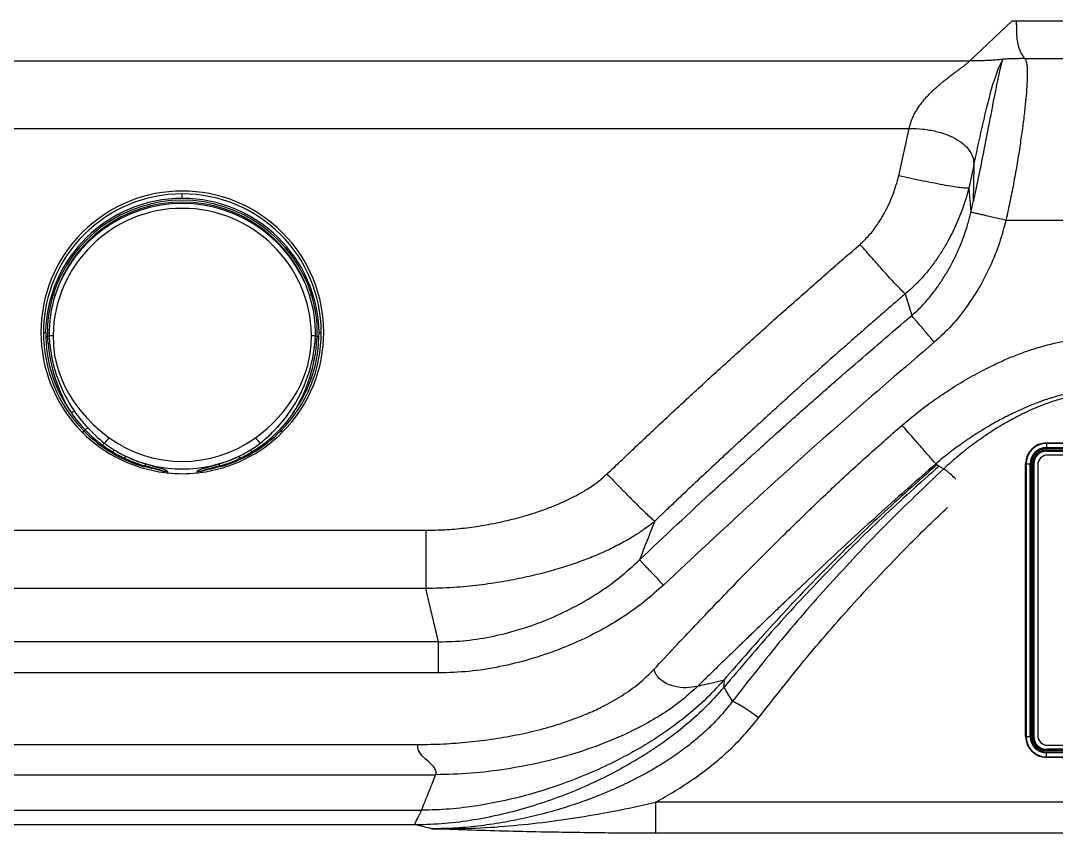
# Model space of a CAD drawing. Extents: x 943 to 1030, y 781 to 934.
# Drawn here: x 986.79 to 1001.1, y 803.23 to 814.48 of the extents above; entities that cross this region are included whole.
import ezdxf

# ---------------------------------------------------------------- set-up
doc = ezdxf.new("R2010")
doc.units = 0
doc.header["$MEASUREMENT"] = 0
doc.layers.add('1', color=4, linetype='Continuous')
doc.layers.add('DIM', color=3, linetype='Continuous')

# ---------------------------------------------------------------- blocks, each defined once
blk = doc.blocks.new('SALT')
at = {"layer": '1', "linetype": 'Continuous', "lineweight": 25}
for p, q in [((-1.841, -0.053), (-1.835, -0.155)), ((1.838, -0.094), (1.84, -0.053)), ((1.863, -0.055), (1.86, -0.095)), ((-1.363, -1.365), (-1.383, -1.385)), ((1.382, -1.385), (1.362, -1.365))]:
    blk.add_line(p, q, dxfattribs=at)
at = {"layer": '1', "linetype": 'Continuous', "lineweight": 25, "flags": 128}
for points in [[(-0.001, 1.85), (-0.001, 1.873), (-0.001, 1.884), (-0.001, 1.894), (-0.001, 1.902), (-0.001, 1.909), (-0.001, 1.914)], [(-1.856, -0.155), (-1.857, -0.151), (-1.864, -0.055)], [(-1.787, -0.042), (-1.783, -0.181), (-1.766, -0.32), (-1.735, -0.457), (-1.705, -0.556), (-1.668, -0.654), (-1.624, -0.75), (-1.574, -0.844), (-1.501, -0.961), (-1.418, -1.073), (-1.326, -1.181), (-1.229, -1.28), (-1.124, -1.373), (-1.013, -1.459)], [(1.011, -1.459), (1.095, -1.395), (1.176, -1.327), (1.252, -1.256), (1.325, -1.181), (1.395, -1.101), (1.46, -1.018), (1.519, -0.932), (1.573, -0.844), (1.623, -0.75), (1.666, -0.654), (1.703, -0.556), (1.734, -0.457), (1.764, -0.32), (1.781, -0.181), (1.786, -0.042)], [(-1.835, -0.155), (-1.834, -0.165), (-1.833, -0.176)], [(-1.492, -1.092), (-1.512, -1.103), (-1.535, -1.117)], [(1.533, -1.117), (1.443, -1.237), (1.343, -1.35)], [(0.938, -1.63), (1.009, -1.584), (1.077, -1.534)], [(-0.51, -1.822), (-0.464, -1.836), (-0.419, -1.848), (-0.367, -1.863), (-0.321, -1.876), (-0.281, -1.887), (-0.249, -1.898), (-0.226, -1.907), (-0.213, -1.915), (-0.209, -1.921)], [(0.207, -1.921), (0.211, -1.915), (0.225, -1.907), (0.247, -1.898), (0.279, -1.887), (0.319, -1.876), (0.366, -1.863), (0.417, -1.848), (0.463, -1.836), (0.509, -1.822)], [(-0.244, -1.942), (-0.25, -1.936), (-0.261, -1.929)], [(-0.244, -1.926), (-0.238, -1.924), (-0.231, -1.922)], [(-0.231, -1.922), (-0.228, -1.921), (-0.209, -1.921)], [(-0.209, -1.921), (-0.208, -1.934), (-0.207, -1.946)], [(0.205, -1.946), (0.206, -1.934), (0.207, -1.921)], [(0.207, -1.921), (0.226, -1.921), (0.229, -1.922)], [(0.229, -1.922), (0.237, -1.924), (0.243, -1.926)], [(0.259, -1.929), (0.249, -1.936), (0.242, -1.942)]]:
    blk.add_lwpolyline(points, dxfattribs=at)
at = {"layer": '1', "linetype": 'Continuous', "lineweight": 25}
for centre, radius, start, end in [((-0.001, -0.002), 1.955, 315, 225), ((0, -0.007), 1.921, 90.0176, 179.8637), ((-0.001, -0.007), 1.921, 0.1357, 89.9829), ((-0.002, -0.038), 1.889, 89.9603, 178.9052), ((-0.001, -0.047), 1.874, 17.6716, 162.329), ((-0.001, -0.046), 1.846, 17.6775, 162.3231), ((-0.001, -0.073), 1.854, 18.4876, 161.5131), ((0.001, -0.038), 1.889, 1.0944, 90.0399), ((-0.001, -0.073), 1.787, 0.9965, 179.004), ((-0.208, 0.015), 1.657, 162.2047, 182.4179), ((-0.145, -0.009), 1.697, 162.0326, 181.4844), ((-1.718, 0.722), 0.212, 251.1992, 258.7636), ((1.717, 0.722), 0.212, 281.2379, 288.8013), ((0.15, -0.008), 1.69, 358.4787, 18.0055), ((0.204, 0.015), 1.66, 357.6006, 17.7789), ((0.005, -0.009), 1.926, 179.8011, 224.7437), ((-1.906, 0.24), 0.243, 266.3893, 273.6107), ((0.007, -0.011), 1.897, 179.7479, 215.6605), ((-1.876, 0.238), 0.293, 272.3487, 276.7906), ((-2.019, 1.014), 1.081, 279.4518, 282.3873), ((-0.006, -0.009), 1.926, 315.2558, 0.1994), ((-0.2, 0.055), 2.044, 325.8315, 355.8), ((-0.009, -0.011), 1.898, 324.3313, 0.2517), ((-0.257, 0.02), 2.12, 327.5853, 356.896), ((2.018, 1.014), 1.081, 257.6133, 260.5489), ((1.888, 0.929), 1.025, 267.2091, 268.4509), ((1.875, 0.235), 0.29, 263.109, 267.5971), ((1.904, 0.24), 0.243, 266.3857, 273.6143), ((-1.886, 0.9), 1.055, 271.6344, 272.7737), ((0.225, 0.006), 2.087, 184.4371, 212.5522), ((0.182, 0.052), 2.028, 186.4635, 214.3588), ((0.02, -0.043), 1.889, 214.6361, 223.7617), ((0.177, 0.054), 2.025, 214.4818, 222.8171), ((-0.141, 0.023), 1.977, 308.0271, 325.6398), ((-0.121, 0.004), 1.949, 307.9066, 325.7676), ((-0.001, -0.002), 1.955, 225, 262.86), ((-1.399, -1.301), 0.0729, 299.535, 318.1694), ((0.005, -0.008), 1.927, 224.7419, 239.5177), ((-1.112, -1.618), 0.355, 123.6314, 130.9559), ((0.026, -0.037), 1.898, 223.7729, 233.4274), ((0.096, -0.026), 1.911, 222.7109, 232.1017), ((-0.001, -0.002), 1.955, 277.1394, 315), ((0.005, -0.072), 1.85, 301.074, 316.3132), ((-0.007, -0.008), 1.927, 300.4708, 315.2578), ((1.397, -1.301), 0.0726, 221.8455, 240.4762), ((-0.954, -1.684), 0.195, 129.4898, 140.7187), ((-0.027, -0.103), 1.813, 233.5284, 238.9591), ((-1.37, -1.211), 0.435, 312.1254, 325.2361), ((-0.059, -0.208), 1.673, 232.4536, 238.2169), ((-0.001, -0.062), 1.725, 234.0982, 305.8999), ((1.368, -1.212), 0.434, 214.7565, 227.915), ((-1.003, -1.634), 0.0467, 312.1656, 331.4427), ((0.002, -0.015), 1.92, 239.5079, 254.0239), ((-0.844, -1.733), 0.14, 132.9385, 147.2053), ((-0.023, -0.095), 1.822, 238.9648, 244.6125), ((-0.049, -0.19), 1.693, 238.2371, 244.1894), ((-0.707, -1.787), 0.107, 137.0836, 154.6222), ((-0.001, -0.063), 1.828, 244.574, 295.4143), ((0.001, -0.108), 1.788, 243.9111, 253.3997), ((-0.002, -0.109), 1.788, 286.5997, 296.0713), ((-0.003, -0.015), 1.919, 285.9765, 300.4797), ((0.049, -0.194), 1.689, 295.7886, 301.7531), ((0.705, -1.788), 0.108, 25.364, 42.7707), ((0.022, -0.096), 1.821, 295.3713, 301.0215), ((0.866, -1.713), 0.11, 30.8529, 49.0638), ((1.001, -1.634), 0.0467, 208.5434, 227.8185), ((0.001, -0.046), 1.876, 244.6029, 253.8411), ((-0.57, -1.836), 0.05, 330.7931, 345.1428), ((-1.349, -5.587), 3.817, 73.4356, 77.551), ((-0.403, -1.883), 0.123, 150.3572, 163.7953), ((-3.548, -13.13), 11.681, 73.573, 74.9843), ((2.076, -7.907), 6.255, 104.4029, 107.0396), ((1.352, -5.604), 3.834, 102.4585, 106.5565), ((0.401, -1.883), 0.124, 16.2068, 29.5124), ((-0.002, -0.046), 1.877, 286.1607, 295.3803), ((0.569, -1.835), 0.0506, 194.8691, 209.0603), ((-0.257, -1.899), 0.0305, 262.308, 294.0265), ((-0.04, -0.29), 1.665, 262.9609, 264.2471), ((-0.001, -0.005), 1.952, 263.9472, 276.053), ((0.038, -0.29), 1.664, 275.7529, 277.0384), ((0.255, -1.899), 0.0305, 245.9444, 277.6928)]:
    blk.add_arc(centre, radius, start, end, dxfattribs=at)
blk = doc.blocks.new('1818201-33')
at = {"layer": '1', "color": 3, "linetype": 'Continuous', "lineweight": 25}
for p, q in [((-3.522, 2.176), (-3.522, 2.097)), ((-3.522, 2.176), (3.522, 2.176)), ((-3.522, 2.17), (3.522, 2.17)), ((3.522, 2.168), (-3.522, 2.168)), ((3.522, 2.176), (3.522, 2.097)), ((-3.522, 2.111), (3.522, 2.111)), ((3.522, 2.097), (-3.522, 2.097)), ((-3.522, 2.078), (3.522, 2.078)), ((-3.522, 2.078), (-3.522, 2.062)), ((3.522, 2.063), (-3.522, 2.063)), ((-3.522, 2.062), (3.522, 2.062)), ((3.507, 2.008), (-3.507, 2.008)), ((3.522, 2.078), (3.522, 2.062)), ((-3.81, 1.887), (-3.732, 1.887)), ((-3.81, -1.887), (-3.81, 1.887)), ((-3.805, -1.887), (-3.805, 1.887)), ((-3.802, 1.887), (-3.802, -1.887)), ((-3.746, -1.887), (-3.746, 1.887)), ((-3.732, 1.887), (-3.732, -1.887)), ((-3.697, 1.887), (-3.713, 1.887)), ((-3.713, -1.888), (-3.713, 1.887)), ((-3.698, 1.887), (-3.698, -1.888)), ((-3.697, -1.888), (-3.697, 1.887)), ((-3.643, 1.872), (-3.643, -1.872)), ((3.643, -1.872), (3.643, 1.872)), ((3.713, 1.887), (3.697, 1.887)), ((3.697, 1.887), (3.697, -1.888)), ((3.698, -1.888), (3.698, 1.887)), ((3.713, 1.887), (3.713, -1.888)), ((3.732, -1.887), (3.732, 1.887)), ((3.81, 1.887), (3.732, 1.887)), ((3.746, 1.887), (3.746, -1.887)), ((3.802, -1.887), (3.802, 1.887)), ((3.805, 1.887), (3.805, -1.887)), ((3.81, 1.887), (3.81, -1.887)), ((3.81, 0), (3.732, 0)), ((-3.81, -1.887), (-3.732, -1.887)), ((-3.697, -1.888), (-3.713, -1.888)), ((3.713, -1.888), (3.697, -1.888)), ((3.81, -1.887), (3.732, -1.887)), ((-3.522, -2.063), (-3.522, -2.078)), ((-3.522, -2.063), (3.522, -2.063)), ((3.522, -2.063), (-3.522, -2.063)), ((3.522, -2.078), (-3.522, -2.078)), ((-3.522, -2.176), (-3.522, -2.097)), ((-3.522, -2.097), (3.522, -2.097)), ((3.522, -2.111), (-3.522, -2.111)), ((-3.507, -2.008), (3.507, -2.008)), ((3.522, -2.063), (3.522, -2.078)), ((3.522, -2.176), (3.522, -2.097)), ((-3.522, -2.168), (3.522, -2.168)), ((3.522, -2.17), (-3.522, -2.17)), ((3.522, -2.176), (-3.522, -2.176))]:
    blk.add_line(p, q, dxfattribs=at)
for centre, radius, start, end in [((-3.522, 1.887), 0.288, 90, 180), ((-3.522, 1.887), 0.283, 90, 180), ((-3.522, 1.887), 0.281, 90, 180), ((3.522, 1.887), 0.288, 0, 90), ((3.522, 1.887), 0.283, 0, 90), ((3.522, 1.887), 0.281, 0, 90), ((-3.522, 1.887), 0.224, 90, 180), ((-3.522, 1.887), 0.21, 90, 180), ((-3.522, 1.887), 0.191, 90, 180), ((-3.522, 1.887), 0.176, 90, 180), ((-3.522, 1.887), 0.175, 90, 180), ((-3.507, 1.872), 0.136, 90, 180), ((3.507, 1.872), 0.136, 0, 90), ((3.522, 1.887), 0.224, 0, 90), ((3.522, 1.887), 0.21, 0, 90), ((3.522, 1.887), 0.191, 0, 90), ((3.522, 1.887), 0.176, 0, 90), ((3.522, 1.887), 0.175, 0, 90), ((-3.522, -1.887), 0.288, 180, 270), ((-3.522, -1.887), 0.283, 180, 270), ((-3.522, -1.887), 0.281, 180, 270), ((-3.522, -1.887), 0.224, 180, 270), ((-3.522, -1.887), 0.21, 180, 270), ((-3.522, -1.888), 0.191, 180, 270), ((-3.522, -1.888), 0.176, 180, 270), ((-3.522, -1.888), 0.175, 180, 270), ((-3.507, -1.872), 0.136, 180, 270), ((3.507, -1.872), 0.136, 270, 0), ((3.522, -1.887), 0.21, 270, 0), ((3.522, -1.887), 0.224, 270, 0), ((3.522, -1.887), 0.281, 270, 0), ((3.522, -1.887), 0.283, 270, 0), ((3.522, -1.887), 0.288, 270, 0), ((3.522, -1.888), 0.191, 270, 0), ((3.522, -1.888), 0.176, 270, 0), ((3.522, -1.888), 0.175, 270, 0)]:
    blk.add_arc(centre, radius, start, end, dxfattribs=at)
blk = doc.blocks.new('AIRA')
at = {"layer": '1', "color": 3, "linetype": 'Continuous', "lineweight": 25}
for p, q in [((56.733, 10.753), (57.317, 11.31)), ((57.317, 11.31), (57.372, 11.31)), ((57.372, 11.31), (65.827, 11.31)), ((30.131, 10.753), (56.733, 10.753)), ((57.492, 10.785), (65.773, 10.785)), ((30.039, 9.82), (55.893, 9.82)), ((55.749, 9.164), (55.893, 9.82)), ((56.788, 9.313), (56.717, 8.993)), ((56.788, 9.313), (56.778, 8.805)), ((56.717, 8.993), (56.747, 8.663)), ((57.231, 8.552), (65.913, 8.552)), ((55.839, 7.53), (55.929, 7.231)), ((56.278, 5.168), (56.261, 5.179)), ((56.278, 5.168), (56.309, 5.149)), ((56.309, 5.149), (56.371, 5.111)), ((21.411, 4.26), (49.213, 4.26)), ((49.213, 3.453), (20.676, 3.453)), ((49.388, 2.716), (49.213, 3.453)), ((49.388, 2.716), (5.071, 2.716)), ((49.388, 2.286), (5.071, 2.286)), ((4.836, 1.296), (49.104, 1.296)), ((4.327, 0.878), (49.347, 0.878)), ((71.098, 0.497), (52.387, 0.498)), ((3.694, 0.387), (49.151, 0.387)), ((49.077, 0.184), (3.417, 0.184)), ((71.098, 0.068), (52.387, 0.069))]:
    blk.add_line(p, q, dxfattribs=at)
for points, knots in [([(57.372, 11.31), (57.372, 11.303), (57.374, 11.288), (57.375, 11.264), (57.376, 11.236), (57.377, 11.205), (57.377, 11.173), (57.378, 11.139), (57.379, 11.107), (57.381, 11.077), (57.384, 11.046), (57.39, 11.009), (57.399, 10.968), (57.413, 10.922), (57.432, 10.876), (57.458, 10.83), (57.481, 10.8), (57.492, 10.785)], [0, 0, 0, 0, 0.039185, 0.085285, 0.138301, 0.198232, 0.263564, 0.32339, 0.388104, 0.44655, 0.498728, 0.564732, 0.654265, 0.737377, 0.827387, 0.915695, 1, 1, 1, 1]), ([(55.893, 9.82), (55.898, 9.841), (55.909, 9.884), (55.931, 9.946), (55.958, 10.005), (55.989, 10.062), (56.024, 10.116), (56.064, 10.172), (56.109, 10.227), (56.159, 10.282), (56.209, 10.332), (56.263, 10.382), (56.317, 10.429), (56.372, 10.475), (56.425, 10.517), (56.476, 10.555), (56.525, 10.592), (56.57, 10.626), (56.609, 10.655), (56.643, 10.681), (56.678, 10.707), (56.711, 10.733), (56.726, 10.747), (56.733, 10.753)], [0, 0, 0, 0, 0.040232, 0.081813, 0.125006, 0.164212, 0.205832, 0.249983, 0.299451, 0.348889, 0.398283, 0.446373, 0.500029, 0.55308, 0.601697, 0.65124, 0.700659, 0.750114, 0.794027, 0.835636, 0.875076, 0.9393, 1, 1, 1, 1]), ([(57.189, 10.776), (57.17, 10.773), (57.131, 10.769), (57.067, 10.763), (57.001, 10.759), (56.948, 10.757), (56.895, 10.755), (56.848, 10.754), (56.793, 10.753), (56.753, 10.753), (56.733, 10.753)], [0, 0, 0, 0, 0.24918, 0.497819, 0.622983, 0.748285, 0.811157, 0.874109, 0.936878, 1, 1, 1, 1]), ([(57.189, 10.776), (57.183, 10.761), (57.172, 10.731), (57.15, 10.645), (57.129, 10.553), (57.11, 10.464), (57.094, 10.386), (57.076, 10.297), (57.056, 10.194), (57.036, 10.09), (57.015, 9.98), (56.993, 9.868), (56.969, 9.744), (56.944, 9.617), (56.917, 9.48), (56.887, 9.327), (56.852, 9.155), (56.816, 8.981), (56.79, 8.862), (56.778, 8.805)], [0, 0, 0, 0, 0.082992, 0.165214, 0.249921, 0.293537, 0.34024, 0.39014, 0.443345, 0.499958, 0.543614, 0.595726, 0.649956, 0.701243, 0.750022, 0.812586, 0.875116, 0.939683, 1, 1, 1, 1]), ([(56.788, 9.313), (56.8, 9.367), (56.823, 9.473), (56.857, 9.628), (56.89, 9.78), (56.924, 9.93), (56.958, 10.076), (56.993, 10.217), (57.029, 10.351), (57.066, 10.475), (57.095, 10.56), (57.114, 10.612), (57.125, 10.64), (57.136, 10.665), (57.146, 10.688), (57.156, 10.71), (57.166, 10.73), (57.174, 10.746), (57.18, 10.758), (57.185, 10.768), (57.188, 10.773), (57.189, 10.776)], [0, 0, 0, 0, 0.08587, 0.168766, 0.250067, 0.334603, 0.418435, 0.499993, 0.584211, 0.667431, 0.749987, 0.774193, 0.799436, 0.824254, 0.847131, 0.874985, 0.902203, 0.926498, 0.951042, 0.976665, 1, 1, 1, 1]), ([(57.492, 10.785), (57.472, 10.785), (57.431, 10.785), (57.359, 10.784), (57.288, 10.782), (57.224, 10.779), (57.201, 10.777), (57.189, 10.776)], [0, 0, 0, 0, 0.124811, 0.249842, 0.499458, 0.749704, 1, 1, 1, 1]), ([(57.492, 10.785), (57.498, 10.776), (57.509, 10.757), (57.52, 10.705), (57.526, 10.635), (57.527, 10.536), (57.521, 10.404), (57.507, 10.234), (57.487, 10.04), (57.46, 9.824), (57.427, 9.591), (57.388, 9.343), (57.342, 9.085), (57.291, 8.82), (57.251, 8.642), (57.231, 8.552)], [0, 0, 0, 0, 0.059289, 0.120696, 0.184268, 0.250047, 0.332773, 0.416372, 0.500027, 0.583158, 0.66643, 0.749889, 0.833171, 0.916425, 1, 1, 1, 1]), ([(55.893, 9.82), (55.957, 9.819), (56.085, 9.815), (56.266, 9.782), (56.429, 9.732), (56.564, 9.665), (56.668, 9.585), (56.74, 9.498), (56.782, 9.407), (56.786, 9.344), (56.788, 9.313)], [0, 0, 0, 0, 0.124821, 0.250008, 0.374842, 0.499766, 0.62509, 0.750107, 0.875072, 1, 1, 1, 1]), ([(55.215, 8.215), (55.258, 8.256), (55.346, 8.34), (55.456, 8.489), (55.569, 8.674), (55.675, 8.897), (55.724, 9.075), (55.749, 9.164)], [0, 0, 0, 0, 0.161594, 0.3309057, 0.4998923, 0.7504325, 1, 1, 1, 1]), ([(56.717, 8.993), (56.707, 8.992), (56.687, 8.99), (56.62, 8.997), (56.524, 9.01), (56.398, 9.031), (56.249, 9.059), (56.086, 9.091), (55.918, 9.126), (55.804, 9.151), (55.749, 9.164)], [0, 0, 0, 0, 0.117827, 0.241595, 0.369665, 0.5, 0.630335, 0.758406, 0.882173, 1, 1, 1, 1]), ([(56.717, 8.993), (56.717, 8.991), (56.716, 8.988), (56.715, 8.983), (56.713, 8.976), (56.709, 8.963), (56.703, 8.939), (56.692, 8.899), (56.672, 8.828), (56.631, 8.705), (56.55, 8.495), (56.442, 8.277), (56.322, 8.08), (56.226, 7.94), (56.116, 7.802), (55.989, 7.661), (55.891, 7.575), (55.839, 7.53)], [0, 0, 0, 0, 0.002831, 0.005054, 0.009016, 0.016066, 0.028575, 0.050673, 0.089433, 0.156826, 0.274043, 0.480305, 0.575485, 0.672941, 0.774039, 0.881451, 1, 1, 1, 1]), ([(56.747, 8.663), (56.752, 8.687), (56.763, 8.734), (56.773, 8.781), (56.778, 8.805)], [0, 0, 0, 0, 0.4999972, 1, 1, 1, 1]), ([(55.929, 7.231), (55.952, 7.251), (55.999, 7.293), (56.066, 7.36), (56.129, 7.429), (56.189, 7.5), (56.241, 7.567), (56.287, 7.63), (56.323, 7.681), (56.36, 7.738), (56.393, 7.791), (56.421, 7.837), (56.435, 7.862), (56.442, 7.874), (56.445, 7.88), (56.446, 7.882), (56.447, 7.883), (56.447, 7.884), (56.447, 7.884), (56.447, 7.884), (56.447, 7.884), (56.447, 7.884), (56.447, 7.884), (56.447, 7.884), (56.448, 7.885), (56.449, 7.887), (56.453, 7.894), (56.47, 7.924), (56.498, 7.977), (56.537, 8.056), (56.581, 8.151), (56.626, 8.262), (56.667, 8.375), (56.699, 8.475), (56.723, 8.56), (56.737, 8.618), (56.745, 8.652), (56.747, 8.66), (56.747, 8.663), (56.747, 8.663), (56.747, 8.663), (56.747, 8.663), (56.747, 8.663), (56.747, 8.663)], [0, 0, 0, 0, 0.056222, 0.113018, 0.167793, 0.223671, 0.279537, 0.320454, 0.361653, 0.391588, 0.442667, 0.472886, 0.487679, 0.494477, 0.497524, 0.498875, 0.499472, 0.499735, 0.499941, 0.499942, 0.499942, 0.499945, 0.499957, 0.500004, 0.500188, 0.500924, 0.503865, 0.515614, 0.562533, 0.611095, 0.673422, 0.749484, 0.826001, 0.888523, 0.93714, 0.984033, 0.995831, 0.998849, 0.999676, 0.999903, 0.999968, 0.999988, 1, 1, 1, 1]), ([(56.747, 8.663), (56.752, 8.662), (56.762, 8.66), (56.796, 8.652), (56.844, 8.641), (56.905, 8.627), (56.977, 8.611), (57.057, 8.592), (57.143, 8.573), (57.202, 8.559), (57.231, 8.552)], [0, 0, 0, 0, 0.125008, 0.250012, 0.375016, 0.500019, 0.625019, 0.750014, 0.875005, 1, 1, 1, 1]), ([(57.231, 8.552), (57.204, 8.446), (57.147, 8.232), (57.022, 7.923), (56.871, 7.627), (56.691, 7.348), (56.485, 7.087), (56.322, 6.937), (56.241, 6.862)], [0, 0, 0, 0, 0.16581, 0.333777, 0.500184, 0.667574, 0.83392, 1, 1, 1, 1]), ([(51.716, 5.038), (51.858, 5.173), (52.143, 5.444), (52.573, 5.848), (53.007, 6.25), (53.445, 6.65), (53.884, 7.046), (54.326, 7.439), (54.768, 7.828), (55.066, 8.086), (55.215, 8.215)], [0, 0, 0, 0, 0.12453, 0.24937, 0.374525, 0.500001, 0.626088, 0.75, 0.874997, 1, 1, 1, 1]), ([(55.839, 7.53), (55.828, 7.54), (55.805, 7.561), (55.752, 7.616), (55.685, 7.687), (55.604, 7.775), (55.513, 7.875), (55.416, 7.985), (55.315, 8.099), (55.248, 8.177), (55.215, 8.215)], [0, 0, 0, 0, 0.119469, 0.243556, 0.370925, 0.5, 0.629075, 0.756444, 0.880531, 1, 1, 1, 1]), ([(55.839, 7.53), (55.789, 7.487), (55.683, 7.395), (55.518, 7.252), (55.348, 7.105), (55.18, 6.957), (55.016, 6.813), (54.763, 6.59), (54.551, 6.401), (54.38, 6.247), (54.338, 6.209), (54.296, 6.171), (54.254, 6.133), (54.212, 6.095), (54.17, 6.057), (54.128, 6.019), (54.086, 5.981), (54.037, 5.936), (53.975, 5.88), (53.895, 5.806), (53.796, 5.716), (53.679, 5.609), (53.544, 5.485), (53.391, 5.343), (53.204, 5.169), (53.002, 4.98), (52.8, 4.79), (52.63, 4.629), (52.492, 4.497), (52.411, 4.42), (52.376, 4.386)], [0, 0, 0, 0, 0.042258, 0.089767, 0.140002, 0.186668, 0.233328, 0.279981, 0.40316, 0.415261, 0.427364, 0.439467, 0.451571, 0.463676, 0.475781, 0.487888, 0.499995, 0.512536, 0.530423, 0.553656, 0.582234, 0.616158, 0.655426, 0.700038, 0.749993, 0.818675, 0.878015, 0.928016, 0.968677, 1, 1, 1, 1]), ([(52.164, 3.851), (52.51, 4.177), (53.006, 4.644), (53.53, 5.122), (53.723, 5.297), (53.783, 5.352), (53.843, 5.406), (53.903, 5.46), (53.963, 5.514), (54.091, 5.629), (54.275, 5.794), (54.504, 5.997), (54.679, 6.151), (54.805, 6.262), (54.89, 6.337), (54.983, 6.418), (55.19, 6.598), (55.509, 6.874), (55.79, 7.113), (55.929, 7.231)], [0, 0, 0, 0, 0.281626, 0.404231, 0.420227, 0.436209, 0.452177, 0.468132, 0.484072, 0.499999, 0.570079, 0.630741, 0.681985, 0.707773, 0.730291, 0.749538, 0.781021, 0.892417, 1, 1, 1, 1]), ([(56.241, 6.862), (56.224, 6.882), (56.19, 6.923), (56.139, 6.983), (56.089, 7.041), (56.043, 7.096), (56.003, 7.143), (55.97, 7.182), (55.944, 7.212), (55.934, 7.225), (55.929, 7.231)], [0, 0, 0, 0, 0.119114, 0.243134, 0.370654, 0.5, 0.629346, 0.756866, 0.880886, 1, 1, 1, 1]), ([(55.796, 5.714), (55.871, 5.777), (56.021, 5.904), (56.261, 6.079), (56.51, 6.245), (56.765, 6.396), (56.996, 6.517), (57.199, 6.612), (57.372, 6.684), (57.543, 6.747), (57.777, 6.821), (58.073, 6.893), (58.318, 6.912), (58.436, 6.921)], [0, 0, 0, 0, 0.09895, 0.199572, 0.301768, 0.402467, 0.501195, 0.566484, 0.62984, 0.691369, 0.751192, 0.879412, 1, 1, 1, 1]), ([(56.241, 6.862), (55.819, 6.5), (54.973, 5.773), (53.725, 4.653), (52.907, 3.886), (52.497, 3.501)], [0, 0, 0, 0, 0.331589, 0.664884, 1, 1, 1, 1]), ([(58.462, 6.204), (58.394, 6.199), (58.261, 6.189), (58.06, 6.148), (57.898, 6.104), (57.784, 6.067), (57.714, 6.042), (57.642, 6.015), (57.55, 5.979), (57.441, 5.931), (57.331, 5.88), (57.205, 5.817), (57.049, 5.733), (56.856, 5.618), (56.649, 5.481), (56.45, 5.336), (56.324, 5.231), (56.261, 5.179)], [0, 0, 0, 0, 0.08227, 0.162558, 0.249667, 0.285671, 0.308365, 0.33957, 0.379561, 0.428532, 0.484413, 0.527017, 0.599863, 0.700052, 0.800523, 0.9006, 1, 1, 1, 1]), ([(58.442, 6.146), (58.376, 6.142), (58.245, 6.134), (58.051, 6.094), (57.88, 6.044), (57.725, 5.988), (57.591, 5.933), (57.456, 5.869), (57.299, 5.788), (57.119, 5.683), (56.917, 5.551), (56.719, 5.407), (56.535, 5.259), (56.423, 5.158), (56.371, 5.111)], [0, 0, 0, 0, 0.0839134, 0.1660902, 0.2499522, 0.3104871, 0.3747218, 0.4344695, 0.4998156, 0.599095, 0.6998322, 0.807286, 0.9110143, 1, 1, 1, 1]), ([(52.367, 2.337), (52.463, 2.441), (52.651, 2.643), (52.932, 2.94), (53.204, 3.226), (53.468, 3.499), (53.724, 3.76), (53.983, 4.021), (54.33, 4.364), (54.765, 4.783), (55.28, 5.26), (55.626, 5.564), (55.796, 5.714)], [0, 0, 0, 0, 0.087775, 0.172585, 0.254434, 0.333323, 0.409256, 0.482238, 0.562717, 0.712846, 0.858588, 1, 1, 1, 1]), ([(56.261, 5.179), (56.252, 5.19), (56.233, 5.211), (56.191, 5.259), (56.141, 5.317), (56.083, 5.384), (56.017, 5.46), (55.947, 5.541), (55.872, 5.627), (55.822, 5.685), (55.796, 5.714)], [0, 0, 0, 0, 0.1250001, 0.25, 0.375, 0.5, 0.625, 0.75, 0.8749999, 1, 1, 1, 1]), ([(56.261, 5.179), (56.135, 5.069), (55.883, 4.849), (55.509, 4.514), (55.138, 4.175), (54.775, 3.836), (54.505, 3.582), (54.326, 3.412), (54.242, 3.332), (54.145, 3.239), (54.03, 3.13), (53.906, 3.01), (53.781, 2.89), (53.66, 2.773), (53.508, 2.626), (53.35, 2.473), (53.195, 2.322), (53.071, 2.201), (52.999, 2.13), (52.968, 2.1)], [0, 0, 0, 0, 0.1110953, 0.2222976, 0.3337164, 0.4454174, 0.5524883, 0.5808071, 0.6091444, 0.6299075, 0.670156, 0.7148751, 0.7444873, 0.7855531, 0.8271837, 0.8847887, 0.93281, 0.9712202, 1, 1, 1, 1]), ([(56.278, 5.168), (56.016, 4.936), (55.492, 4.471), (54.741, 3.736), (54.016, 2.975), (53.556, 2.447), (53.326, 2.183)], [0, 0, 0, 0, 0.25, 0.499998, 0.749997, 1, 1, 1, 1]), ([(49.213, 4.26), (49.3, 4.262), (49.477, 4.265), (49.744, 4.289), (50.011, 4.327), (50.275, 4.379), (50.504, 4.436), (50.699, 4.495), (50.859, 4.55), (51.012, 4.609), (51.162, 4.676), (51.309, 4.75), (51.455, 4.836), (51.593, 4.929), (51.676, 5.003), (51.716, 5.038)], [0, 0, 0, 0, 0.097942, 0.198595, 0.300679, 0.400963, 0.50015, 0.565692, 0.629109, 0.690504, 0.749992, 0.814084, 0.874494, 0.940442, 1, 1, 1, 1]), ([(51.716, 5.038), (51.751, 5.002), (51.822, 4.928), (51.928, 4.819), (52.031, 4.715), (52.128, 4.619), (52.213, 4.535), (52.284, 4.468), (52.34, 4.416), (52.364, 4.396), (52.376, 4.386)], [0, 0, 0, 0, 0.119476, 0.243562, 0.370925, 0.499992, 0.629061, 0.756426, 0.880518, 1, 1, 1, 1]), ([(56.309, 5.149), (56.043, 4.912), (55.512, 4.438), (54.754, 3.685), (54.025, 2.905), (53.564, 2.362), (53.334, 2.09)], [0, 0, 0, 0, 0.249996, 0.499995, 0.749997, 1, 1, 1, 1]), ([(56.371, 5.111), (56.108, 4.861), (55.582, 4.361), (54.836, 3.569), (54.12, 2.75), (53.673, 2.18), (53.45, 1.894)], [0, 0, 0, 0, 0.249997, 0.499991, 0.749989, 1, 1, 1, 1]), ([(56.54, 4.966), (56.525, 4.98), (56.482, 5.021), (56.419, 5.077), (56.387, 5.1), (56.371, 5.111)], [0.3737648, 0.3737648, 0.3737648, 0.3737648, 0.5000001, 0.7550956, 1, 1, 1, 1]), ([(53.811, 1.664), (54.03, 1.945), (54.469, 2.505), (55.173, 3.309), (55.824, 4), (56.25, 4.412), (56.421, 4.575)], [0, 0, 0, 0, 0.249948, 0.4999992, 0.7499479, 0.915944, 0.915944, 0.915944, 0.915944]), ([(52.376, 4.386), (52.376, 4.386), (52.376, 4.386), (52.376, 4.386), (52.376, 4.386), (52.376, 4.386), (52.376, 4.386), (52.376, 4.386), (52.375, 4.385), (52.37, 4.381), (52.351, 4.365), (52.305, 4.329), (52.221, 4.266), (52.098, 4.184), (51.94, 4.092), (51.751, 3.994), (51.544, 3.902), (51.324, 3.818), (51.094, 3.741), (50.841, 3.669), (50.565, 3.603), (50.265, 3.545), (49.94, 3.498), (49.586, 3.463), (49.341, 3.456), (49.213, 3.453)], [0, 0, 0, 0, 0, 0, 0.000001, 0.000004, 0.000017, 0.000068, 0.0003, 0.001399, 0.005675, 0.022374, 0.055405, 0.100597, 0.155879, 0.219771, 0.291802, 0.358169, 0.43046, 0.508724, 0.592895, 0.683465, 0.780997, 0.88596, 1, 1, 1, 1]), ([(52.376, 4.386), (52.341, 4.297), (52.27, 4.119), (52.2, 3.94), (52.165, 3.851)], [0, 0, 0, 0, 0.5, 1, 1, 1, 1]), ([(49.388, 2.716), (49.516, 2.72), (49.772, 2.727), (50.153, 2.791), (50.529, 2.889), (50.895, 3.021), (51.246, 3.184), (51.578, 3.377), (51.889, 3.595), (52.073, 3.767), (52.165, 3.851)], [0, 0, 0, 0, 0.124352, 0.24965, 0.376275, 0.503213, 0.628963, 0.753891, 0.878251, 1, 1, 1, 1]), ([(52.165, 3.851), (52.17, 3.846), (52.181, 3.834), (52.208, 3.805), (52.243, 3.768), (52.286, 3.723), (52.335, 3.671), (52.388, 3.615), (52.443, 3.558), (52.479, 3.52), (52.497, 3.501)], [0, 0, 0, 0, 0.119116, 0.243135, 0.370654, 0.499997, 0.629341, 0.75686, 0.880882, 1, 1, 1, 1]), ([(52.497, 3.501), (52.412, 3.425), (52.242, 3.273), (51.964, 3.074), (51.673, 2.897), (51.369, 2.742), (51.029, 2.598), (50.65, 2.469), (50.233, 2.367), (49.812, 2.299), (49.528, 2.291), (49.388, 2.286)], [0, 0, 0, 0, 0.100083, 0.200438, 0.300268, 0.39934, 0.500054, 0.625216, 0.750262, 0.877503, 1, 1, 1, 1]), ([(49.104, 1.296), (49.221, 1.298), (49.455, 1.301), (49.806, 1.329), (50.155, 1.372), (50.501, 1.433), (50.8, 1.504), (51.053, 1.577), (51.262, 1.649), (51.464, 1.73), (51.687, 1.834), (51.92, 1.966), (52.161, 2.134), (52.298, 2.27), (52.367, 2.337)], [0, 0, 0, 0, 0.099761, 0.200151, 0.300557, 0.400601, 0.500058, 0.563672, 0.625077, 0.688929, 0.750089, 0.834744, 0.918097, 1, 1, 1, 1]), ([(52.968, 2.1), (52.915, 2.091), (52.811, 2.074), (52.668, 2.091), (52.553, 2.129), (52.471, 2.176), (52.413, 2.233), (52.38, 2.29), (52.371, 2.322), (52.367, 2.337)], [0, 0, 0, 0, 0.25006, 0.499968, 0.625631, 0.750546, 0.874828, 0.937476, 1, 1, 1, 1]), ([(53.326, 2.183), (53.238, 2.087), (53.063, 1.896), (52.765, 1.645), (52.45, 1.417), (52.118, 1.213), (51.774, 1.032), (51.361, 0.845), (50.873, 0.666), (50.372, 0.53), (49.927, 0.446), (49.54, 0.397), (49.281, 0.39), (49.151, 0.387)], [0, 0, 0, 0, 0.0833158, 0.1666435, 0.2499785, 0.3333178, 0.4166588, 0.5000032, 0.6249979, 0.7499897, 0.8333328, 0.9166683, 1, 1, 1, 1]), ([(53.326, 2.183), (53.266, 2.169), (53.148, 2.141), (53.028, 2.114), (52.968, 2.1)], [0, 0, 0, 0, 0.5, 1, 1, 1, 1]), ([(53.334, 2.09), (53.333, 2.096), (53.33, 2.11), (53.338, 2.142), (53.346, 2.168), (53.341, 2.18), (53.337, 2.183), (53.333, 2.184), (53.329, 2.183), (53.326, 2.183)], [0, 0, 0, 0, 0.249515, 0.5002, 0.812405, 0.87495, 0.906333, 0.937569, 1, 1, 1, 1]), ([(53.334, 2.09), (53.245, 1.99), (53.068, 1.791), (52.767, 1.527), (52.448, 1.287), (52.111, 1.072), (51.761, 0.878), (51.4, 0.707), (51.03, 0.558), (50.651, 0.431), (50.265, 0.326), (49.873, 0.248), (49.476, 0.195), (49.21, 0.188), (49.077, 0.184)], [0, 0, 0, 0, 0.083314, 0.166639, 0.249971, 0.333307, 0.416645, 0.499985, 0.583326, 0.666666, 0.750005, 0.833344, 0.916674, 1, 1, 1, 1]), ([(52.968, 2.1), (52.887, 2.027), (52.727, 1.882), (52.458, 1.698), (52.129, 1.509), (51.733, 1.329), (51.273, 1.167), (50.801, 1.042), (50.321, 0.951), (49.836, 0.89), (49.51, 0.882), (49.347, 0.878)], [0, 0, 0, 0, 0.083315, 0.166644, 0.249982, 0.37497, 0.499972, 0.624982, 0.749993, 0.875001, 1, 1, 1, 1]), ([(53.45, 1.894), (53.431, 1.927), (53.392, 1.992), (53.353, 2.057), (53.334, 2.09)], [0, 0, 0, 0, 0.5, 1, 1, 1, 1]), ([(53.45, 1.894), (53.406, 1.838), (53.314, 1.719), (53.156, 1.553), (52.985, 1.395), (52.801, 1.247), (52.627, 1.124), (52.467, 1.021), (52.325, 0.936), (52.181, 0.857), (52.039, 0.785), (51.895, 0.716), (51.74, 0.647), (51.531, 0.561), (51.267, 0.465), (50.955, 0.369), (50.635, 0.287), (50.307, 0.22), (49.971, 0.169), (49.633, 0.136), (49.407, 0.132), (49.295, 0.13)], [0, 0, 0, 0, 0.046747, 0.097877, 0.148018, 0.197025, 0.250323, 0.284891, 0.320322, 0.356623, 0.390197, 0.423025, 0.459379, 0.499268, 0.56889, 0.639585, 0.70954, 0.781478, 0.854547, 0.928066, 1, 1, 1, 1]), ([(53.811, 1.664), (53.774, 1.691), (53.699, 1.747), (53.595, 1.816), (53.506, 1.87), (53.469, 1.886), (53.45, 1.894)], [0, 0, 0, 0, 0.24495, 0.5, 0.75505, 1, 1, 1, 1]), ([(52.387, 0.498), (52.477, 0.549), (52.658, 0.65), (52.917, 0.82), (53.166, 1.005), (53.399, 1.207), (53.618, 1.425), (53.747, 1.585), (53.811, 1.664)], [0, 0, 0, 0, 0.167641, 0.334654, 0.50047, 0.66822, 0.834126, 1, 1, 1, 1]), ([(49.347, 0.878), (49.35, 0.887), (49.355, 0.905), (49.349, 0.944), (49.31, 1.006), (49.227, 1.077), (49.144, 1.149), (49.106, 1.219), (49.099, 1.263), (49.102, 1.285), (49.104, 1.296)], [0, 0, 0, 0, 0.0621364, 0.1249254, 0.2493723, 0.499887, 0.750647, 0.8749147, 0.9374843, 1, 1, 1, 1]), ([(49.151, 0.387), (49.184, 0.468), (49.25, 0.63), (49.315, 0.795), (49.347, 0.878)], [0, 0, 0, 0, 0.5, 1, 1, 1, 1]), ([(49.295, 0.13), (49.474, 0.13), (49.83, 0.131), (50.361, 0.167), (50.884, 0.223), (51.397, 0.298), (51.898, 0.388), (52.225, 0.461), (52.387, 0.498)], [0, 0, 0, 0, 0.17437, 0.345797, 0.514706, 0.68015, 0.841893, 1, 1, 1, 1]), ([(52.387, 0.498), (52.387, 0.471), (52.387, 0.417), (52.387, 0.339), (52.387, 0.266), (52.387, 0.2), (52.387, 0.146), (52.387, 0.105), (52.387, 0.078), (52.387, 0.072), (52.387, 0.069)], [0, 0, 0, 0, 0.11865, 0.242581, 0.370299, 0.5, 0.629701, 0.757419, 0.88135, 1, 1, 1, 1]), ([(49.077, 0.184), (49.072, 0.186), (49.063, 0.19), (49.063, 0.209), (49.081, 0.246), (49.115, 0.307), (49.139, 0.36), (49.151, 0.387)], [0, 0, 0, 0, 0.124946, 0.25003, 0.49975, 0.749824, 1, 1, 1, 1]), ([(49.295, 0.13), (49.259, 0.139), (49.186, 0.156), (49.113, 0.175), (49.077, 0.184)], [0, 0, 0, 0, 0.5, 1, 1, 1, 1]), ([(52.387, 0.069), (52.252, 0.069), (51.984, 0.069), (51.586, 0.073), (51.192, 0.079), (50.758, 0.086), (50.288, 0.097), (49.784, 0.112), (49.458, 0.124), (49.295, 0.13)], [0, 0, 0, 0, 0.125197, 0.249631, 0.373992, 0.498713, 0.665725, 0.83276, 1, 1, 1, 1])]:
    blk.add_open_spline(points, degree=3, knots=knots, dxfattribs=at)
for points in [[(49.213, 4.26), (49.213, 4.219), (49.213, 4.138), (49.213, 4.018), (49.213, 3.903), (49.213, 3.794), (49.213, 3.693), (49.213, 3.601), (49.213, 3.519), (49.213, 3.475), (49.213, 3.453)], [(49.388, 2.286), (49.388, 2.329), (49.388, 2.416), (49.388, 2.536), (49.388, 2.642), (49.388, 2.691), (49.388, 2.716)]]:
    blk.add_open_spline(points, degree=3, dxfattribs=at)
at = {"layer": '1', "color": 1}
blk.add_blockref('1818201-33', (61.313, 3.293), dxfattribs=at)
at = {"layer": 'DIM'}
blk.add_blockref('SALT', (45.845, 7), dxfattribs=at)

msp = doc.modelspace()

# ---------------------------------------------------------------- block references
at = {"layer": '1'}
msp.add_blockref('AIRA', (943.177, 803.166), dxfattribs=at)

doc.saveas('drawing.dxf')
